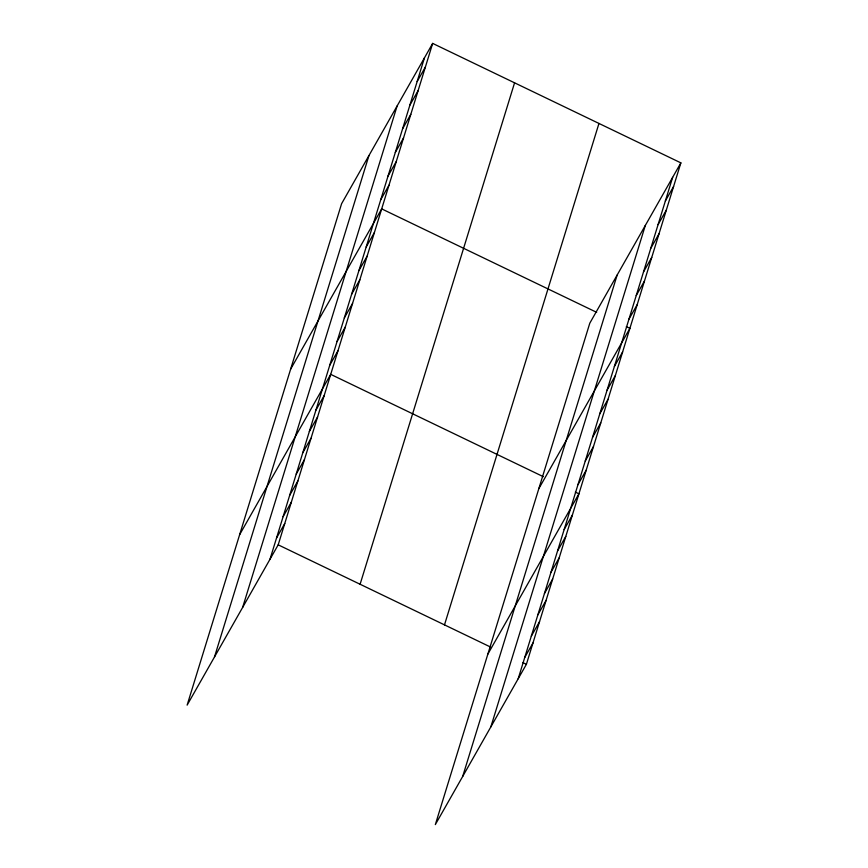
<?xml version="1.0" encoding="UTF-8"?>
<svg xmlns="http://www.w3.org/2000/svg" width="868" height="868" viewBox="0 0 868 868"><rect width="100%" height="100%" fill="white"/><g stroke="black" fill="none" stroke-linecap="round" stroke-linejoin="round"><path stroke-width="1.3" d="M214.472 657.011L368.943 155.578M242.639 607.426L397.11 105.994M269.97 559.307L424.441 57.874M432.665 43.4L341.601 203.698L187.13 705.131L278.194 544.833L432.665 43.4L680.87 162.869L526.399 664.302L435.335 824.6L589.806 323.167L680.87 162.869M360.101 584.262L514.572 82.829M444.492 624.873L598.963 123.44M462.677 776.48L617.148 275.048M490.843 726.896L645.315 225.463M518.174 678.776L672.646 177.332M417.161 81.505L425.385 67.042M409.88 105.147L418.094 90.673M402.6 128.79L410.814 114.316M395.309 152.421L403.533 137.958M388.029 176.063L396.253 161.6M380.748 199.705L388.972 185.231M290.628 369.171L381.692 208.873L596.652 312.339M366.188 246.979L374.401 232.516M358.907 270.621L367.121 256.147M351.616 294.263L359.84 279.789M344.336 317.894L352.56 303.431M337.055 341.536L345.28 327.073M329.775 365.178L337.999 350.705M239.655 534.645L330.708 374.347L543.303 476.673M315.93 410.13L324.144 395.656M309.366 431.439L317.579 416.966M302.802 452.749L311.015 438.275M296.238 474.058L304.451 459.595M289.662 495.368L297.887 480.905M283.098 516.677L291.322 502.214M276.534 537.997L284.758 523.523M665.365 200.975L673.59 186.512M658.085 224.617L666.309 210.143M650.805 248.259L659.018 233.785M643.524 271.89L651.738 257.427M636.233 295.532L644.457 281.058M628.953 319.174L637.177 304.701M538.833 488.641L629.897 328.343L626.338 326.628M614.392 366.448L622.616 351.985M607.112 390.09L615.325 375.616M599.831 413.732L608.045 399.258M592.54 437.363L600.764 422.9M585.26 461.006L593.484 446.532M577.98 484.648L586.204 470.174M487.859 654.114L578.923 493.816L575.354 492.102M564.135 529.599L572.359 515.125M557.571 550.909L565.784 536.435M551.006 572.218L559.22 557.744M544.442 593.528L552.656 579.054M537.878 614.837L546.091 600.374M531.314 636.146L539.527 621.683M524.739 657.456L532.963 642.993M278.194 544.833L490.789 647.159M522.84 662.588L526.399 664.302"/></g></svg>
